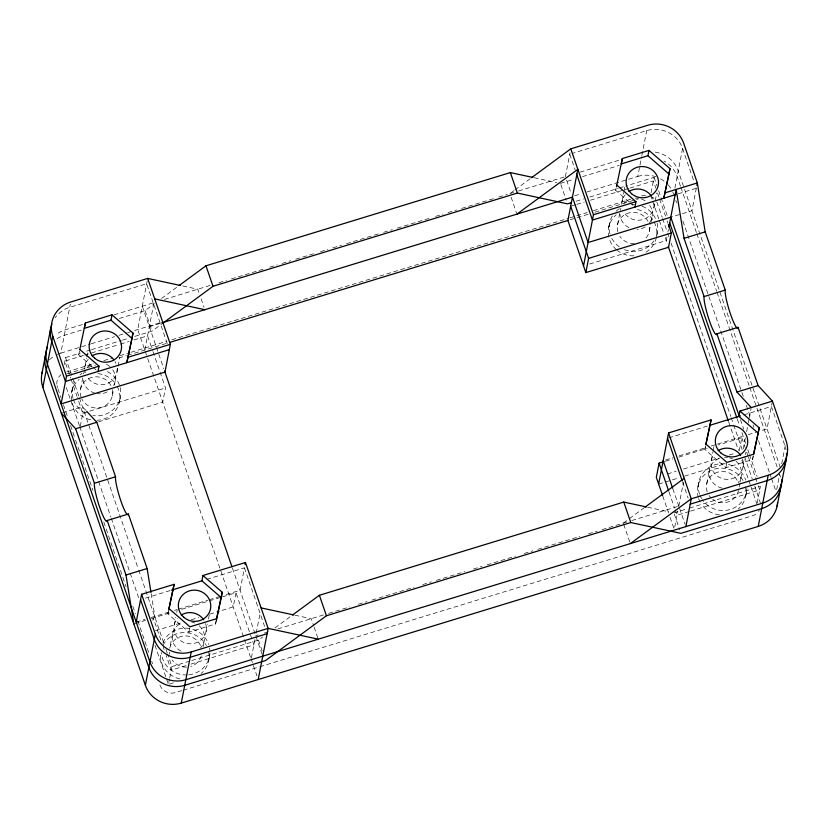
<?xml version="1.0" encoding="UTF-8"?>
<svg xmlns="http://www.w3.org/2000/svg" width="829" height="829" viewBox="0 0 829 829"><rect width="100%" height="100%" fill="white"/><g stroke="black" fill="none" stroke-linecap="round" stroke-linejoin="round"><path stroke-width="0.62" stroke-dasharray="4.14 3.11" d="M57.367 354.429A28.424 27.295 11 0 1 60.807 353.133L70.341 304.119M64.165 364.698L65.543 357.579L80.382 353.04M92.185 366.48L78.693 354.76L79.315 351.558M71.75 391.827L72.61 387.371M80.558 389.06L83.097 376.014M85.097 365.693L86.548 358.211M86.786 356.957L87.998 350.719M80.258 426.303L82.796 413.256L77.377 397.505M112.329 395.785L113.49 389.858M114.412 385.112L115.096 381.558M116.868 372.428L117.842 367.434M118.081 366.19L119.78 357.454M119.417 401.92L120.278 397.474M147.189 280.948L137.738 329.569L147.293 357.32M144.785 350.045L154.235 301.424M152.982 351.569L165.499 387.941L162.733 402.169L98.547 421.826M152.816 620.403L153.282 618.03L160.795 639.843M216.369 620.227L215.561 624.009L188.919 632.164L167.904 613.906L168.318 611.771M172.525 633.947L169.758 648.174A16.238 15.596 11 0 1 184.67 635.936A16.238 15.596 11 0 1 201.032 646.838M174.297 624.838L175.748 617.356M176.722 612.362L177.209 609.864M173.406 682.868L168.453 684.381L169.448 679.293M169.696 678.029L171.914 666.589L167.707 654.371M188.919 632.164L189.955 626.828M203.146 646.61L204.297 640.682M206.069 631.574L207.53 624.092M208.493 619.097L209.468 614.102M215.561 624.009L216.607 618.672M208.607 661.045L209.478 656.589M222.4 596.859L235.985 592.704L233.218 606.932L220.866 610.714M206.784 579.347L244.431 567.834L240.058 590.289L223.985 595.212M251.384 657.874L255.456 636.931M256.182 633.18L260.119 612.963M565.388 176.65L570.062 152.64M629.159 202.048L615.667 190.318L616.289 187.116M608.714 227.364L609.584 222.918M617.532 224.618L620.061 211.571M622.061 201.26L623.76 192.525M623.999 191.271L624.973 186.287M587.015 191.986L637.781 176.442L639.76 166.277M640.009 165.002L641.605 156.774M641.843 155.551L647.314 127.428M651.066 192.774L654.06 177.354L625.626 186.069M649.304 231.353L650.92 223.053M651.148 221.861L652.071 217.115M653.843 207.986L656.744 193.012M656.589 236.369L657.242 233.032M674.879 188.11L682.588 148.443A28.424 27.295 11 0 0 646.693 130.63L572.197 153.438M666.951 236.876L666.236 240.565L589.709 263.995M667.905 231.965L668.381 229.498M696.35 187.996L691.925 210.732L670.775 217.208M674.733 527.109L677.853 511.047M678.806 506.136L683.479 482.126M753.343 455.795L752.535 459.567L725.883 467.732L704.868 449.473L705.914 444.137M697.914 486.509L698.785 482.053M706.722 483.742L709.489 469.504M711.272 460.406L712.971 451.67M713.209 450.427L713.935 446.676M725.883 467.732L726.919 462.385M739.261 450.852L741.8 437.805L718.339 444.986M743.25 448.914L745.395 437.847M746.618 431.598L748.09 424.023M748.328 422.759L749.074 418.966M749.312 417.702L751.033 408.863M739.188 486.913L739.882 483.359M740.11 482.167L741.271 476.24M743.043 467.131L744.494 459.649M745.468 454.655L745.955 452.157M752.535 459.567L753.157 456.364M745.582 496.602L746.442 492.157M772.431 401.122L767.032 428.914L760.846 430.811M757.198 502.975L760.431 486.364L688.723 508.332M776.68 489.638L779.664 474.302A28.424 27.295 11 0 1 780.607 477.773M781.716 463.753L785.519 444.147M78.693 354.76L79.501 350.988M167.904 613.906L168.422 611.481M615.667 190.318L616.206 187.81M704.868 449.473L705.645 445.836M119.345 318.471L145.044 310.606L154.339 303.766M161.562 298.45L177.054 287.062M134.785 336.377L152.09 331.082L161.386 324.243M510.902 192.888L514.001 190.608M515.037 189.851L530.529 178.463M191.696 660.537L258.461 640.092L262.596 637.045M274.979 627.936L290.471 616.548M623.294 523.13L628.455 519.337M629.48 518.581L643.946 507.949M82.444 324.543L65.346 329.776A28.424 27.295 11 0 0 55.73 334.916M114.195 314.823L154.65 302.43M164.484 299.414L210.348 285.373M219.022 282.72L226.441 280.44M231.395 278.927L264.814 268.7M269.767 267.176L277.187 264.907M282.14 263.384L290.803 260.731M295.756 259.218L315.559 253.156M320.512 251.643L327.942 249.363M332.885 247.85L341.548 245.197M346.501 243.674L378.687 233.819M383.64 232.307L392.304 229.654M397.246 228.141L429.432 218.286M435.619 216.39L443.049 214.11M448.002 212.597L456.665 209.944M461.608 208.431L493.794 198.577M498.747 197.053L507.41 194.4M509.876 193.654L513.576 192.515M518.55 190.991L564.342 176.971M580.041 172.163L621.284 159.531M81.397 330.087L64.268 335.341A28.424 27.295 11 0 0 55.595 339.735M560.466 183.385L573.927 179.261M582.497 176.639L619.211 165.396M60.807 353.133L90.527 344.025M91.335 343.776L114.537 336.678M119.003 335.31L126.744 332.937M127.666 332.657L161.095 322.419M574.642 195.779L580.849 193.872M149.324 326.699L160.463 323.289M86.568 351.144L90.278 350.004M91.511 349.631L121.179 340.543M122.423 340.17L128.599 338.273M576.165 201.209L583.585 198.939M589.771 197.043L618.206 188.338M619.439 187.955L624.382 186.442M83.366 355.465L64.859 361.143L70.693 378.107M84.599 355.092L119.169 344.512M120.402 344.128L129.044 341.486M133.977 339.973L147.552 335.818L152.557 350.356M571.906 205.861L575.606 204.732M576.839 204.348L584.248 202.089M590.414 200.193L623.74 189.986M624.983 189.613L628.683 188.473M629.916 188.1L653.366 180.919L655.874 188.193M66.807 371.931L93.998 363.61M103.894 360.584L112.537 357.931M119.956 355.662L129.842 352.636M131.086 352.252L166.93 341.279M171.872 339.766L568.621 218.265M569.855 217.882L587.16 212.587M593.336 210.69L630.413 199.343M67.025 373.858L95.47 365.154M118.868 357.983L126.381 355.682M127.511 355.34L167.178 343.185M570.238 219.758L588.88 214.048M594.963 212.183L638.257 198.929M678.236 193.81L696.298 188.276M62.476 412.842L82.465 406.718L85.833 410.376M82.796 413.256L165.499 387.941M145.386 598.155L171.479 590.165M668.775 437.878L708.339 425.764M743.706 414.925L771.395 406.459L785.104 446.282A28.424 27.295 11 0 1 786.047 449.753M136.205 622.092L144.857 619.45M151.044 617.553L169.593 611.875M174.536 610.362L177.012 609.605M178.245 609.222L207.913 600.134M209.157 599.761L219.043 596.725M665.646 459.96L673.065 457.691M679.22 455.805L706.453 447.463M711.313 445.981L716.339 444.437M717.489 444.085L744.639 435.774M748.224 434.676L755.903 432.323M135.023 623.574L145.603 620.33M151.479 618.538L170.567 612.735M181.675 609.336L221.167 597.232M665.262 461.235L672.671 458.976M678.847 457.08L707.23 448.385M155.448 630.745L182.608 622.434M191.25 619.781L198.649 617.522M209.758 614.113L219.633 611.087M667.438 473.96L676.081 471.318M683.479 469.048L719.282 458.085M729.157 455.059L735.323 453.173M658.64 484.074L678.391 478.022M684.557 476.136L726.525 463.276M255.695 635.708L258.171 634.952M264.327 633.055L270.544 631.159M277.902 628.9L323.735 614.869M328.688 613.356L349.724 606.911M358.377 604.258L367.04 601.605M371.993 600.092L405.391 589.865M406.635 589.481L414.054 587.212M422.717 584.559L431.37 581.906M436.323 580.393L464.779 571.678M473.442 569.026L482.095 566.373M487.048 564.86L515.503 556.145M524.166 553.492L532.819 550.839M537.772 549.326L579.834 536.446M588.497 533.793L597.16 531.14M602.103 529.627L626.993 522.001M631.802 520.529L677.573 506.509M171.914 666.589L190.463 660.91M673.884 512.871L687.479 508.705M186.038 665.614L171.22 670.153L166.214 655.604M190.971 664.102L253.923 644.827L235.985 592.704M689.376 511.472L677.034 515.255L674.951 509.193M690.619 511.089L759.737 489.929L758.069 485.079M181.965 690.598L173.738 692.982A12.145 11.668 11 0 1 160.536 686.422L159.728 684.526M183.199 690.225L258.596 667.127M259.829 666.754L753.716 515.369A12.145 11.668 11 0 0 757.488 512.674M641.542 195.934L643.594 195.447A12.145 11.668 11 0 1 648.319 195.54M534.156 177.717L556.705 182.577M182.763 285.974L197.799 289.217L199.457 294.036M647.573 507.203L668.868 511.794M294.927 615.191L311.217 618.703L313.704 625.926M630.123 202.877L633.014 205.395M93.149 367.32L96.04 369.827M656.796 201.996L662.226 217.343M682.588 148.443L694.215 182.245M780.327 467.535L678.215 170.909A28.424 27.295 11 0 0 653.304 151.914M680.495 186.235L677.138 176.463A28.424 27.295 11 0 0 663.998 161.023M680.92 187.447L696.464 232.617M696.888 233.84L716.639 291.207M717.054 292.43L749.406 386.418M749.83 387.64L777.136 466.976M675.78 200.359L676.619 202.804M682.92 221.105L743.426 396.884M746.349 405.35L750.991 418.852M753.064 424.873L753.934 427.401M758.525 440.738L771.157 477.452M771.571 478.644L775.778 490.872M740.421 419.547L743.779 429.298M654.06 177.354L657.003 185.903M658.682 190.794L667.511 216.442M737.302 419.194L739.406 425.298M741.934 432.624L746.131 444.841M747.82 449.722L749.074 453.39M749.499 454.613L757.064 476.592M657.542 193.043L659.21 197.882M659.625 199.095L665.469 216.068M667.138 220.918L667.967 223.343M741.8 437.805L745.136 447.505M746.805 452.354L748.059 455.981M748.473 457.193L757.654 483.867M662.64 218.566L667.272 231.996M667.687 233.218L668.951 236.887M671.055 243.001L730.764 416.469M731.188 417.692L733.292 423.806M733.717 425.028L742.121 449.453M744.649 456.789L752.214 478.779M754.742 486.105L760.317 502.747M650.599 195.147L652.278 200.038M652.692 201.209L659.014 219.581M659.366 220.607L663.635 233.011M665.2 237.571L667.49 244.223M728.753 422.179L738.473 450.416M741.831 460.188L750.711 485.981M751.084 487.058L756.97 504.156M569.761 154.184L575.222 170.049M682.661 482.188L688.122 498.053M566.632 180.266L571.274 193.727M672.837 488.789L679.562 508.312M679.635 508.54L685.023 524.197M669.107 492.219L674.537 507.98M560.881 184.587L566.269 200.245M674.298 514.073L679.687 529.731M662.754 496.022L668.516 512.757M670.101 517.358L673.863 528.291M511.12 197.261L516.508 212.918M623.709 524.342L629.926 542.404M201.115 298.854L204.017 307.29M314.118 627.139L318.263 639.18M167.23 343.558L146.64 283.756L69.719 307.321A28.424 27.295 11 0 0 55.18 317.725M244.431 567.824L264.586 626.403M145.044 310.606L152.09 331.082M258.461 640.092L262.192 650.931M142.277 306.222L163.759 368.625M232.421 568.083L262.327 654.962M147.707 358.532L250.741 657.843M251.042 658.734L256.959 675.915M65.543 357.579L72.268 377.122M72.693 378.345L79.004 396.666M79.418 397.889L138.277 568.881M138.702 570.103L164.349 644.61M166.028 649.49L167.292 653.159M71.118 379.319L76.952 396.293M163.292 647.117L164.132 649.542M66.258 387.495L79.615 426.282M79.75 426.666L98.247 480.405M98.661 481.628L110.858 517.047M111.283 518.27L129.78 572.01M130.194 573.233L139.023 598.88M155.002 645.294L168.453 684.381M57.968 388.884L60.911 397.433M63.429 404.759L68.061 418.199M70.579 425.526L75.201 438.966M75.626 440.189L92.869 490.281M103.801 522.042L117.677 562.352M118.101 563.575L126.091 586.787M132.816 606.341L135.345 613.667M137.863 620.994L148.795 652.765M151.738 661.314L152.588 663.76M57.004 385.682L57.543 387.661M151.179 593.626L155.002 617.46M56.807 384.159A12.145 11.668 11 0 1 60.973 374.698M759.26 510.177A12.145 11.668 11 0 1 758.462 511.483M637.781 176.442A28.424 27.295 11 0 1 656.029 176.805M660.547 178.815A28.424 27.295 11 0 1 665.583 182.328M668.195 184.908A28.424 27.295 11 0 1 671.718 189.851M672.796 192.017A28.424 27.295 11 0 1 673.676 194.255M49.388 359.879A28.424 27.295 11 0 1 54.144 356.149M652.682 197.375A12.145 11.668 11 0 1 653.936 198.328M745.499 486.861A24.362 23.399 11 0 1 738.162 509.089M719.385 514.84A24.362 23.399 11 0 1 701.448 504.167M700.153 502.032A24.362 23.399 11 0 1 698.671 498.623M698.298 497.452A24.362 23.399 11 0 1 712.857 469.618A24.362 23.399 11 0 1 743.333 481.079M656.381 237.477A24.362 23.399 11 0 1 645.936 252.171M633.988 255.829A24.362 23.399 11 0 1 617.367 250.503M616.403 249.705A24.362 23.399 11 0 1 609.46 239.477M608.787 237.104A24.362 23.399 11 0 1 616.144 214.887M637.439 209.54A24.362 23.399 11 0 1 652.858 219.82M654.143 221.944A24.362 23.399 11 0 1 656.599 236.275M208.535 651.293A24.362 23.399 11 0 1 201.188 673.521M179.893 678.868A24.362 23.399 11 0 1 160.567 653.356M163.023 645.19A24.362 23.399 11 0 1 184.598 632.568A24.362 23.399 11 0 1 206.369 645.511M117.169 386.397A24.362 23.399 11 0 1 97.034 420.282M90.703 419.754A24.362 23.399 11 0 1 72.133 402.759A24.362 23.399 11 0 1 79.169 379.34M97.946 373.589A24.362 23.399 11 0 1 115.884 384.262M657.169 223.281A24.362 23.399 11 0 1 656.185 236.545M653.905 240.887A24.362 23.399 11 0 1 623.667 249.291M619.253 246.814A24.362 23.399 11 0 1 610.331 235.032M609.957 233.861A24.362 23.399 11 0 1 612.911 215.053M616.082 211.271A24.362 23.399 11 0 1 620.019 208.224M631.967 204.566A24.362 23.399 11 0 1 634.506 204.587M641.967 206.172A24.362 23.399 11 0 1 656.495 220.908M746.919 488.509A24.362 23.399 11 0 1 729.085 509.783A24.362 23.399 11 0 1 702.308 499.711M701.635 498.675A24.362 23.399 11 0 1 699.966 495.327M699.531 494.177A24.362 23.399 11 0 1 714.919 464.768A24.362 23.399 11 0 1 745.696 480.043M209.944 652.951A24.362 23.399 11 0 1 188.359 674.868M187.095 674.951A24.362 23.399 11 0 1 161.354 652.589M162.867 642.972A24.362 23.399 11 0 1 186.1 628.133A24.362 23.399 11 0 1 208.721 644.475M209.644 648.06A24.362 23.399 11 0 1 209.924 650.496M120.205 387.723A24.362 23.399 11 0 1 92.817 415.536M85.563 413.215A24.362 23.399 11 0 1 73.366 399.495M72.993 398.324A24.362 23.399 11 0 1 74.693 381.63M80.03 374.895A24.362 23.399 11 0 1 82.009 373.361M107.324 371.63A24.362 23.399 11 0 1 119.521 385.361M738.504 490.467A16.238 15.596 11 0 1 712.66 499.296M711.085 497.918A16.238 15.596 11 0 1 709.075 495.514M707.23 491.815A16.238 15.596 11 0 1 717.489 472.219A16.238 15.596 11 0 1 737.997 482.395M736.142 461.349A16.238 15.596 11 0 1 738.183 482.644M722.121 488.126A16.238 15.596 11 0 1 709.23 474.074A16.238 15.596 11 0 1 719.261 458.323M724.411 457.266A16.238 15.596 11 0 1 727.593 457.432M729.665 457.877A16.238 15.596 11 0 1 732.629 459.007M201.281 655.894A16.238 15.596 11 0 1 190.763 666.433M186.608 667.148A16.238 15.596 11 0 1 172.111 659.946M169.717 654.268A16.238 15.596 11 0 1 169.458 652.236M199.167 625.781A16.238 15.596 11 0 1 200.545 647.853M181.157 651.169A16.238 15.596 11 0 1 172.204 636.475A16.238 15.596 11 0 1 182.287 622.755M191.665 622.061A16.238 15.596 11 0 1 194.701 623.014M649.604 227.291A16.238 15.596 11 0 1 645.553 238.524M634.382 243.591A16.238 15.596 11 0 1 619.885 236.389M617.729 231.716A16.238 15.596 11 0 1 627.791 213.26A16.238 15.596 11 0 1 647.998 221.374M649.718 205.343A16.238 15.596 11 0 1 648.993 223.519M645.117 226.918A16.238 15.596 11 0 1 637.149 229.353M628.931 227.612A16.238 15.596 11 0 1 619.999 214.452M620.299 210.39A16.238 15.596 11 0 1 620.859 208.421M624.05 203.209A16.238 15.596 11 0 1 630.061 199.198M635.211 198.152A16.238 15.596 11 0 1 638.392 198.318M641.48 199.074A16.238 15.596 11 0 1 646.941 202.224M112.371 389.692A16.238 15.596 11 0 1 101.573 407.319A16.238 15.596 11 0 1 81.864 399.039M81.055 397.132A16.238 15.596 11 0 1 90.817 377.692A16.238 15.596 11 0 1 111.469 386.749M112.744 369.786A16.238 15.596 11 0 1 113.718 385.392M107.242 391.879A16.238 15.596 11 0 1 97.003 393.63M94.931 393.195A16.238 15.596 11 0 1 83.024 378.884M83.574 373.838A16.238 15.596 11 0 1 84.268 371.91M87.076 367.651A16.238 15.596 11 0 1 93.097 363.641M106.464 364.325A16.238 15.596 11 0 1 109.977 366.667M654.143 203.924A16.238 15.596 11 0 1 643.076 219.509A16.238 15.596 11 0 1 624.413 213.022M621.729 204.297A16.238 15.596 11 0 1 625.139 194.856M652.04 197.095A16.238 15.596 11 0 1 652.972 198.95M742.546 459.059A16.238 15.596 11 0 1 724.95 479.214A16.238 15.596 11 0 1 713.728 454.82M205.571 623.501A16.238 15.596 11 0 1 187.447 643.563A16.238 15.596 11 0 1 177.375 618.444M117.169 368.366A16.238 15.596 11 0 1 106.102 383.951A16.238 15.596 11 0 1 87.449 377.464M85.294 372.791A16.238 15.596 11 0 1 84.796 369.755M84.765 368.739A16.238 15.596 11 0 1 88.175 359.289M115.065 361.527A16.238 15.596 11 0 1 115.998 363.392"/><path stroke-width="1.24" d="M41.978 373.299L50.88 327.486M777.592 502.695A28.424 27.295 11 0 1 758.245 526.405L181.271 703.096A28.424 27.295 11 0 1 145.376 685.272L42.859 387.433L52.797 336.284A28.424 27.295 11 0 1 70.755 301.984L147.676 278.42L180.256 285.435M52.797 336.284L66.507 376.128L61.108 403.91L164.961 372.107L170.359 344.315L147.676 278.42M85.366 322.999L84.33 328.346L110.982 320.181L131.998 338.439L126.827 362.667L133.034 333.103L112.019 314.844L85.366 322.999L79.771 349.724M97.977 371.506L99.014 366.169L79.729 349.423M110.982 320.181L112.019 314.844M131.998 338.439L133.034 333.103M136.205 622.092L141.604 594.289L174.111 584.341L168.681 610.268M145.376 685.272L155.324 634.123L141.604 594.289M258.202 679.531L268.15 628.382L245.467 562.487L202.96 575.502L201.924 580.839L221.198 597.585L216.369 620.227M181.271 703.096L191.219 651.946L268.15 628.382L318.263 639.18M221.198 597.585L222.234 592.248L202.96 575.502M245.052 564.622L245.467 562.487M668.392 224.555L671.314 233.042L668.547 247.27L585.844 272.596L567.906 220.473L577.844 169.323L516.923 214.131M583.533 265.891L593.481 214.742L570.798 148.847L647.729 125.293A28.424 27.295 11 0 1 683.624 143.106L697.334 182.94L705.189 231.861L725.23 290.088A20.3 2.746 73 0 0 730.556 314.264A20.3 2.746 73 0 0 738.048 327.32L758.1 385.558L772.431 401.122L786.141 440.945A28.424 27.295 11 0 1 768.193 475.255L758.245 526.405M585.844 272.596L588.611 258.368L570.673 206.245M622.341 158.567L621.304 163.904L647.946 155.738L668.962 173.997L663.801 198.235L669.998 168.66L648.993 150.401L622.341 158.567L616.475 186.546M634.941 207.074L635.978 201.727L616.703 184.981M647.946 155.738L648.993 150.401M668.962 173.997L669.998 168.66M668.858 227.042L676.174 189.427L684.039 238.337L704.08 296.564A20.3 2.746 73 0 0 709.406 320.74A20.3 2.746 73 0 0 716.898 333.797L736.94 392.034L751.281 407.599M696.847 185.468L697.334 182.94L664.837 192.898M664.029 461.618L659.096 463.131L656.33 477.359L662.589 495.545M658.64 484.074L668.578 432.914L711.075 419.899L705.904 444.624M685.863 526.612L691.262 498.809L668.578 432.914M772.431 401.122L739.934 411.06L738.898 416.396L758.172 433.152L753.613 454.53M758.172 433.152L759.209 427.816L739.934 411.06M777.084 506.229L785.985 460.416M174.111 584.341L168.94 608.569L189.955 626.828L216.607 618.672L222.234 592.248M711.075 419.899L705.914 444.137L726.919 462.385L753.571 454.23L759.209 427.816M179.116 285.539L205.965 265.798L510.353 172.587L532.902 177.447M162.422 323.486L213.012 286.274L517.4 193.064L567.513 203.861L571.222 202.722M531.555 177.707L570.798 148.847M292.533 615.025L319.383 595.284L623.771 502.073L646.319 506.933M781.042 484.903A28.424 27.295 11 0 1 761.706 508.612L680.93 533.348L630.817 522.55L326.429 615.76L265.508 660.568L184.732 685.303A28.424 27.295 11 0 1 148.837 667.48L46.31 369.641A28.424 27.295 11 0 1 46.414 352.076M644.972 507.193L684.215 478.333M630.341 543.606L691.262 498.809L768.193 475.255M161.665 322.916L572.445 197.126L588.072 242.534L670.91 217.167M169.53 342.47L567.906 220.473M66.507 376.128L99.014 366.169M127.863 357.33L170.359 344.315M593.481 214.742L635.978 201.727M169.323 349.651L65.47 381.454L51.761 341.621A28.424 27.295 11 0 1 51.864 324.056M675.832 194.546L592.434 220.079L576.476 173.707M588.611 258.368L671.314 233.042M684.039 238.337L705.189 231.861M61.305 413.194L75.646 428.759L96.796 422.282L115.563 476.789A20.3 2.746 73 0 0 119.272 495.96A20.3 2.746 73 0 0 126.982 514.312M133.842 623.936L125.987 575.015L107.221 520.498A20.3 2.746 73 0 1 99.739 507.441A20.3 2.746 73 0 1 94.413 483.266L115.563 476.789M704.08 296.564L725.23 290.088M107.221 520.498L128.381 514.021L147.147 568.539L150.971 592.372M716.898 333.797L738.048 327.32M125.987 575.015L147.147 568.539M736.94 392.034L758.1 385.558M171.479 590.165L202.39 580.704M709.583 425.381L740.484 415.92M267.114 633.719L190.183 657.283A28.424 27.295 11 0 1 154.287 639.46L140.567 599.626M690.225 504.146L767.157 480.592A28.424 27.295 11 0 0 786.514 453.308M154.733 298.896L204.846 309.694M261.094 607.906L293.673 614.921M86.682 411.298L96.796 422.282M670.775 217.208L739.167 415.889M669.614 222.545L736.888 417.971M668.257 246.451L728.38 421.101M667.542 438.251L682.246 480.965M663.179 460.717L672.64 488.208M659.096 463.131L668.692 491.006M510.353 172.587L517.4 193.064M623.771 502.073L630.817 522.55M205.965 265.798L213.012 286.274M319.383 595.284L326.429 615.76M164.598 371.071L231.996 566.86M75.646 428.759L94.413 483.266M42.859 387.433A28.424 27.295 11 0 1 42.58 370.998M128.381 514.021A20.3 2.746 73 0 1 127.884 514.83M629.014 191.458A16.238 15.596 11 0 1 651.48 196.214M782.13 479.349A28.424 27.295 11 0 1 762.784 503.048L185.81 679.739A28.424 27.295 11 0 1 149.914 661.925L47.398 364.086A28.424 27.295 11 0 1 47.491 346.512M718.225 450.603A16.238 15.596 11 0 1 740.691 455.359M191.219 651.946A28.424 27.295 11 0 1 155.324 634.123M181.25 615.045A16.238 15.596 11 0 1 203.716 619.802M92.05 355.89A16.238 15.596 11 0 1 113.905 359.817M631.553 193.685A16.238 15.596 11 0 0 658.205 185.53A16.238 15.596 11 0 0 637.19 167.271A16.238 15.596 11 0 0 631.553 193.685M720.764 452.831A16.238 15.596 11 0 0 747.406 444.676A16.238 15.596 11 0 0 726.391 426.417A16.238 15.596 11 0 0 720.764 452.831M183.789 617.273A16.238 15.596 11 0 0 210.442 609.118A16.238 15.596 11 0 0 189.427 590.859A16.238 15.596 11 0 0 183.789 617.273M94.589 358.128A16.238 15.596 11 0 0 121.231 349.962A16.238 15.596 11 0 0 100.216 331.704A16.238 15.596 11 0 0 94.589 358.128"/></g></svg>
